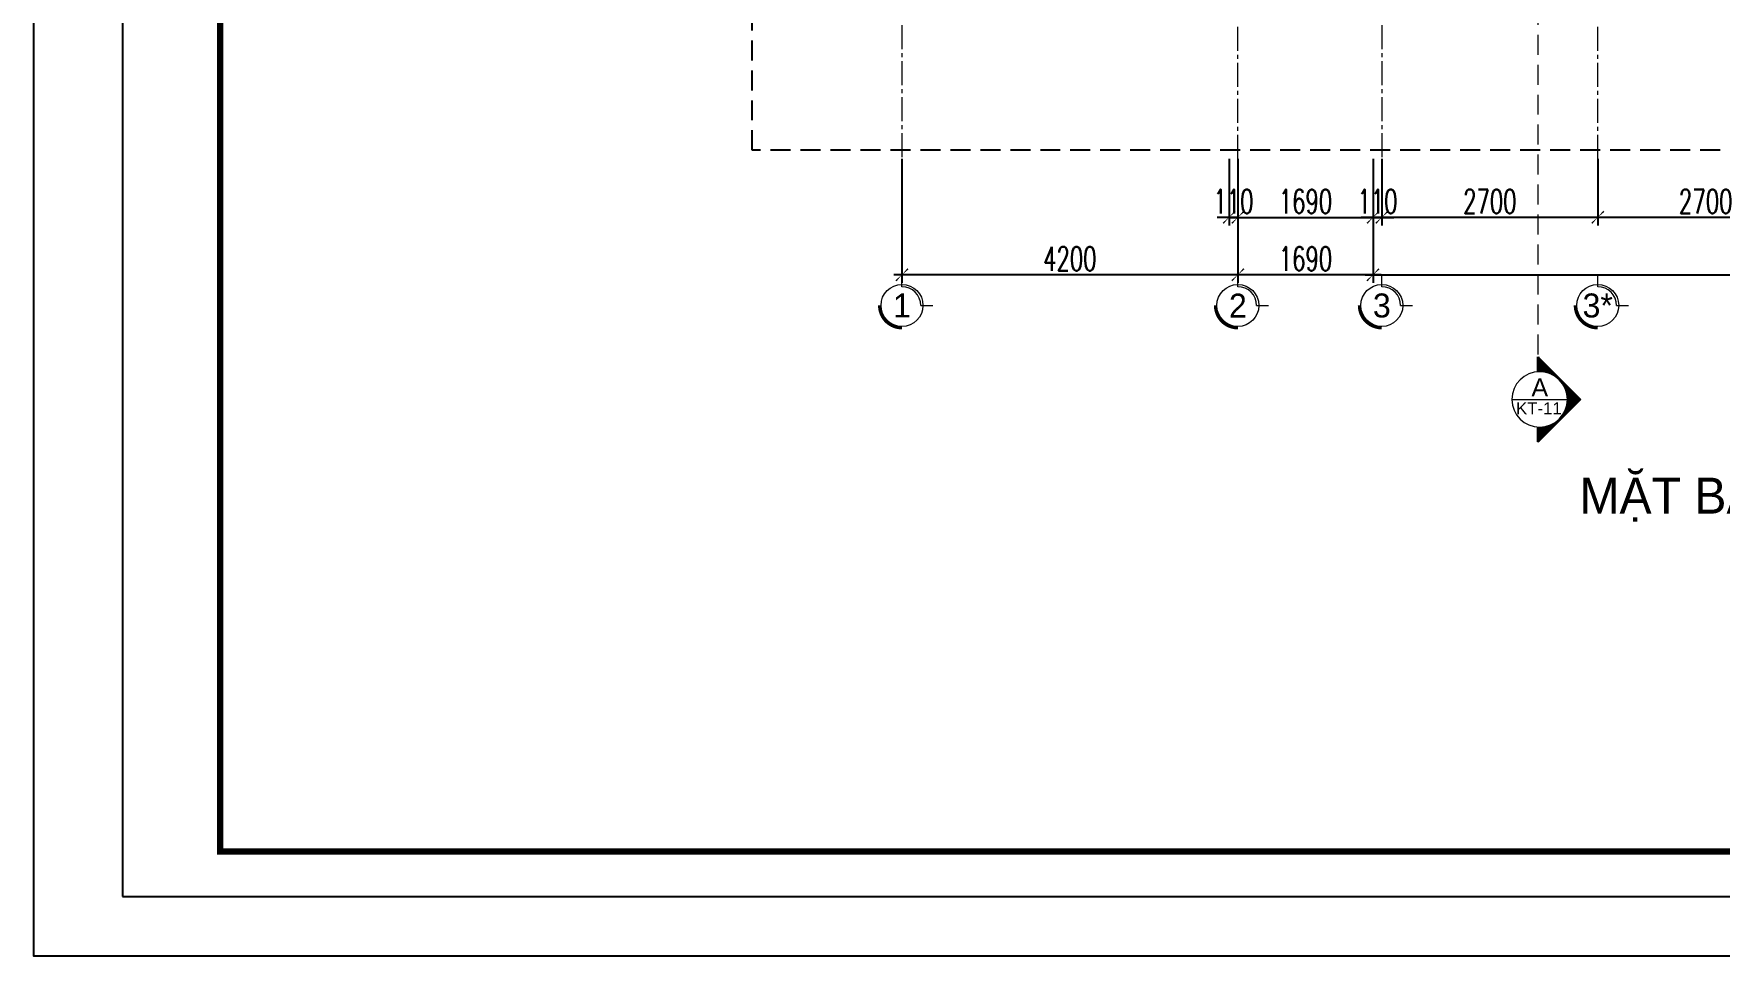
# Model space of a CAD drawing. Header units: millimetres. Extents: x -34806 to 662668, y 63228 to 99452.
# Drawn here: x 78087 to 99165, y 63934 to 75475 of the extents above; entities that cross this region are included whole.
import ezdxf
from ezdxf.enums import TextEntityAlignment as Align

# ---------------------------------------------------------------- set-up
doc = ezdxf.new("R2010")
doc.units = ezdxf.units.MM
doc.header["$LTSCALE"] = 200
doc.header["$MEASUREMENT"] = 0
doc.header["$PDMODE"] = 3
doc.header["$PDSIZE"] = 50
doc.linetypes.add('CENTER2', pattern=[1.125, 0.75, -0.125, 0.125, -0.125])
doc.linetypes.add('DASHED2', pattern=[0.375, 0.25, -0.125])
doc.layers.get('0').update_dxf_attribs({"color": 95, "linetype": 'CONTINUOUS'})
doc.layers.get('DEFPOINTS').update_dxf_attribs({"linetype": 'CONTINUOUS'})
for name, color, linetype, lineweight in [('cat', 1, 'CONTINUOUS', 40), ('hacth', 251, 'CONTINUOUS', 13), ('hatch', 251, 'CONTINUOUS', 5), ('thay', 7, 'CONTINUOUS', 18), ('tim', 254, 'CENTER2', 9)]:
    doc.layers.add(name, color=color, linetype=linetype, lineweight=lineweight)
for name, color, linetype in [('DIM', 1, 'CONTINUOUS'), ('KHUNGTEN', 7, 'CONTINUOUS'), ('Net_Manh', 155, 'CONTINUOUS'), ('TEXT', 7, 'CONTINUOUS'), ('TPTA-Text', 253, 'CONTINUOUS')]:
    doc.layers.add(name, color=color, linetype=linetype)
doc.styles.add('Aria H iso', font='VHARIAL.ttf')
doc.styles.add('CHU HOA Day', font='VHARIAL.ttf')
doc.styles.add('dam', font='VHAVANB.ttf', dxfattribs={"width": 0.9, "height": 450})
doc.styles.add('Scale', font='vnsimli.shx', dxfattribs={"width": 0.65, "bigfont": 'bigfont.shx'})
doc.dimstyles.new('Scale', dxfattribs={"dimscale": 10, "dimtxt": 2, "dimasz": 0.8, "dimexe": 1, "dimexo": 0, "dimgap": 0.5, "dimtad": 1, "dimdec": 0, "dimzin": 0, "dimdsep": 46, "dimtxsty": 'Scale', "dimblk": 'ARCHTICK', "dimcen": 1, "dimdle": 1, "dimclrd": 8, "dimclre": 251, "dimclrt": 3, "dimadec": 0, "dimazin": 0, "dimtfac": 1, "dimtdec": 0, "dimtix": 1, "dimtmove": 2, "dimatfit": 3, "dimfxl": 1, "dimtolj": 1, "dimtzin": 0, "dimarcsym": 0})

# ---------------------------------------------------------------- blocks, each defined once
blk = doc.blocks.new('_ArchTick')
at = {"layer": 'DIM', "color": 150}
blk.add_lwpolyline([(0.5, 0.5, 0.133, 0, 0), (0, 0, 0, 0.133, 0), (-0.5, -0.5, 0.133, 0.133, 0)], format="xyseb", dxfattribs=at)
blk = doc.blocks.new('*D1181')
at = {"layer": 'DEFPOINTS', "color": 0}
for p in [(94945, 73910), (97645, 73910), (94945, 73178)]:
    blk.add_point(p, dxfattribs=at)
at = {"layer": 'TPTA-Text', "color": 251, "lineweight": -2}
for p, q in [((94945, 73910), (94945, 73078)), ((97645, 73910), (97645, 73078))]:
    blk.add_line(p, q, dxfattribs=at)
at = {"layer": 'TPTA-Text', "color": 8, "lineweight": -2}
blk.add_line((97745, 73178), (94845, 73178), dxfattribs=at)
at = {"layer": 'TPTA-Text', "color": 8, "lineweight": -2, "xscale": 150, "yscale": 150, "zscale": 150, "rotation": 180}
blk.add_blockref('_ArchTick', (94945, 73178), dxfattribs=at)
at = {"layer": 'TPTA-Text', "color": 8, "lineweight": -2, "xscale": 150, "yscale": 150, "zscale": 150}
blk.add_blockref('_ArchTick', (97645, 73178), dxfattribs=at)
at = {"layer": 'TPTA-Text', "color": 3, "insert": (96295, 73378), "char_height": 300, "attachment_point": 5, "style": 'Scale'}
blk.add_mtext('\\A1;2700', dxfattribs=at)
blk = doc.blocks.new('*D1182')
at = {"layer": 'DEFPOINTS', "color": 0}
for p in [(93145, 73910), (94835, 73910), (93145, 72460)]:
    blk.add_point(p, dxfattribs=at)
at = {"layer": 'TPTA-Text', "color": 251, "lineweight": -2}
for p, q in [((93145, 73910), (93145, 72360)), ((94835, 73910), (94835, 72360))]:
    blk.add_line(p, q, dxfattribs=at)
at = {"layer": 'TPTA-Text', "color": 8, "lineweight": -2}
blk.add_line((94935, 72460), (93045, 72460), dxfattribs=at)
at = {"layer": 'TPTA-Text', "color": 8, "lineweight": -2, "xscale": 150, "yscale": 150, "zscale": 150, "rotation": 180}
blk.add_blockref('_ArchTick', (93145, 72460), dxfattribs=at)
at = {"layer": 'TPTA-Text', "color": 8, "lineweight": -2, "xscale": 150, "yscale": 150, "zscale": 150}
blk.add_blockref('_ArchTick', (94835, 72460), dxfattribs=at)
at = {"layer": 'TPTA-Text', "color": 3, "insert": (93990, 72660), "char_height": 300, "attachment_point": 5, "style": 'Scale'}
blk.add_mtext('\\A1;1690', dxfattribs=at)
blk = doc.blocks.new('*D1184')
at = {"layer": 'DEFPOINTS', "color": 0}
for p in [(88945, 73910), (93145, 73910), (88945, 72460)]:
    blk.add_point(p, dxfattribs=at)
at = {"layer": 'TPTA-Text', "color": 251, "lineweight": -2}
for p, q in [((88945, 73910), (88945, 72360)), ((93145, 73910), (93145, 72360))]:
    blk.add_line(p, q, dxfattribs=at)
at = {"layer": 'TPTA-Text', "color": 8, "lineweight": -2}
blk.add_line((93245, 72460), (88845, 72460), dxfattribs=at)
at = {"layer": 'TPTA-Text', "color": 8, "lineweight": -2, "xscale": 150, "yscale": 150, "zscale": 150, "rotation": 180}
blk.add_blockref('_ArchTick', (88945, 72460), dxfattribs=at)
at = {"layer": 'TPTA-Text', "color": 8, "lineweight": -2, "xscale": 150, "yscale": 150, "zscale": 150}
blk.add_blockref('_ArchTick', (93145, 72460), dxfattribs=at)
at = {"layer": 'TPTA-Text', "color": 3, "insert": (91045, 72660), "char_height": 300, "attachment_point": 5, "style": 'Scale'}
blk.add_mtext('\\A1;4200', dxfattribs=at)
blk = doc.blocks.new('tr')
at = {"layer": 'thay', "ltscale": 600}
for p, q in [((0, -200), (0, 0)), ((313, -513), (513, -513))]:
    blk.add_line(p, q, dxfattribs=at)
at = {"layer": 'thay', "color": 150, "ltscale": 600, "const_width": 50}
blk.add_lwpolyline([(-375, -513, 0.414214), (0, -888, 0.414214)], format="xyb", dxfattribs=at)
at = {"layer": 'thay', "ltscale": 600}
blk.add_circle((0, -513), 350, dxfattribs=at)
blk.add_arc((0, -513), 313, 0, 90, dxfattribs=at)
blk = doc.blocks.new('*D1199')
at = {"layer": 'DEFPOINTS', "color": 0}
for p in [(97645, 73910), (100345, 73910), (97645, 73178)]:
    blk.add_point(p, dxfattribs=at)
at = {"layer": 'TPTA-Text', "color": 251, "lineweight": -2}
for p, q in [((97645, 73910), (97645, 73078)), ((100345, 73910), (100345, 73078))]:
    blk.add_line(p, q, dxfattribs=at)
at = {"layer": 'TPTA-Text', "color": 8, "lineweight": -2}
blk.add_line((100445, 73178), (97545, 73178), dxfattribs=at)
at = {"layer": 'TPTA-Text', "color": 8, "lineweight": -2, "xscale": 150, "yscale": 150, "zscale": 150, "rotation": 180}
blk.add_blockref('_ArchTick', (97645, 73178), dxfattribs=at)
at = {"layer": 'TPTA-Text', "color": 8, "lineweight": -2, "xscale": 150, "yscale": 150, "zscale": 150}
blk.add_blockref('_ArchTick', (100345, 73178), dxfattribs=at)
at = {"layer": 'TPTA-Text', "color": 3, "insert": (98995, 73378), "char_height": 300, "attachment_point": 5, "style": 'Scale'}
blk.add_mtext('\\A1;2700', dxfattribs=at)
blk = doc.blocks.new('*D1208')
at = {"layer": 'DEFPOINTS', "color": 0}
for p in [(94835, 73910), (94945, 73910), (94835, 73178)]:
    blk.add_point(p, dxfattribs=at)
at = {"layer": 'TPTA-Text', "color": 251, "lineweight": -2}
for p, q in [((94835, 73910), (94835, 73078)), ((94945, 73910), (94945, 73078))]:
    blk.add_line(p, q, dxfattribs=at)
at = {"layer": 'TPTA-Text', "color": 8, "lineweight": -2}
for p, q in [((94835, 73178), (94685, 73178)), ((94945, 73178), (94835, 73178)), ((94945, 73178), (95095, 73178))]:
    blk.add_line(p, q, dxfattribs=at)
at = {"layer": 'TPTA-Text', "color": 8, "lineweight": -2, "xscale": 150, "yscale": 150, "zscale": 150}
blk.add_blockref('_ArchTick', (94835, 73178), dxfattribs=at)
at = {"layer": 'TPTA-Text', "color": 8, "lineweight": -2, "xscale": 150, "yscale": 150, "zscale": 150, "rotation": 180}
blk.add_blockref('_ArchTick', (94945, 73178), dxfattribs=at)
at = {"layer": 'TPTA-Text', "color": 3, "insert": (94890, 73378), "char_height": 300, "attachment_point": 5, "style": 'Scale'}
blk.add_mtext('\\A1;110', dxfattribs=at)
blk = doc.blocks.new('*D1209')
at = {"layer": 'DEFPOINTS', "color": 0}
for p in [(94835, 73910), (105835, 73910), (105835, 72460)]:
    blk.add_point(p, dxfattribs=at)
at = {"layer": 'TPTA-Text', "color": 251, "lineweight": -2}
for p, q in [((94835, 73910), (94835, 72360)), ((105835, 73910), (105835, 72360))]:
    blk.add_line(p, q, dxfattribs=at)
at = {"layer": 'TPTA-Text', "color": 8, "lineweight": -2}
blk.add_line((94735, 72460), (105935, 72460), dxfattribs=at)
at = {"layer": 'TPTA-Text', "color": 8, "lineweight": -2, "xscale": 150, "yscale": 150, "zscale": 150, "rotation": 180}
blk.add_blockref('_ArchTick', (94835, 72460), dxfattribs=at)
at = {"layer": 'TPTA-Text', "color": 8, "lineweight": -2, "xscale": 150, "yscale": 150, "zscale": 150}
blk.add_blockref('_ArchTick', (105835, 72460), dxfattribs=at)
at = {"layer": 'TPTA-Text', "color": 3, "insert": (100335, 72660), "char_height": 300, "attachment_point": 5, "style": 'Scale'}
blk.add_mtext('\\A1;11000', dxfattribs=at)
blk = doc.blocks.new('*D1211')
at = {"layer": 'DEFPOINTS', "color": 0}
for p in [(93035, 73910), (93145, 73910), (93035, 73178)]:
    blk.add_point(p, dxfattribs=at)
at = {"layer": 'TPTA-Text', "color": 251, "lineweight": -2}
for p, q in [((93035, 73910), (93035, 73078)), ((93145, 73910), (93145, 73078))]:
    blk.add_line(p, q, dxfattribs=at)
at = {"layer": 'TPTA-Text', "color": 8, "lineweight": -2}
for p, q in [((93035, 73178), (92885, 73178)), ((93145, 73178), (93035, 73178)), ((93145, 73178), (93295, 73178))]:
    blk.add_line(p, q, dxfattribs=at)
at = {"layer": 'TPTA-Text', "color": 8, "lineweight": -2, "xscale": 150, "yscale": 150, "zscale": 150}
blk.add_blockref('_ArchTick', (93035, 73178), dxfattribs=at)
at = {"layer": 'TPTA-Text', "color": 8, "lineweight": -2, "xscale": 150, "yscale": 150, "zscale": 150, "rotation": 180}
blk.add_blockref('_ArchTick', (93145, 73178), dxfattribs=at)
at = {"layer": 'TPTA-Text', "color": 3, "insert": (93090, 73378), "char_height": 300, "attachment_point": 5, "style": 'Scale'}
blk.add_mtext('\\A1;110', dxfattribs=at)
blk = doc.blocks.new('*D1212')
at = {"layer": 'DEFPOINTS', "color": 0}
for p in [(93145, 73910), (94835, 73910), (94835, 73178)]:
    blk.add_point(p, dxfattribs=at)
at = {"layer": 'TPTA-Text', "color": 251, "lineweight": -2}
for p, q in [((93145, 73910), (93145, 73078)), ((94835, 73910), (94835, 73078))]:
    blk.add_line(p, q, dxfattribs=at)
at = {"layer": 'TPTA-Text', "color": 8, "lineweight": -2}
blk.add_line((93045, 73178), (94935, 73178), dxfattribs=at)
at = {"layer": 'TPTA-Text', "color": 8, "lineweight": -2, "xscale": 150, "yscale": 150, "zscale": 150, "rotation": 180}
blk.add_blockref('_ArchTick', (93145, 73178), dxfattribs=at)
at = {"layer": 'TPTA-Text', "color": 8, "lineweight": -2, "xscale": 150, "yscale": 150, "zscale": 150}
blk.add_blockref('_ArchTick', (94835, 73178), dxfattribs=at)
at = {"layer": 'TPTA-Text', "color": 3, "insert": (93990, 73378), "char_height": 300, "attachment_point": 5, "style": 'Scale'}
blk.add_mtext('\\A1;1690', dxfattribs=at)
blk = doc.blocks.new('cad')
at = {"layer": 'hatch'}
h = blk.add_hatch(dxfattribs=at)
h.set_pattern_fill('ANSI31', color=256, scale=96.25, angle=-90, style=0)
h.set_pattern_definition([(225, (101783, 283734), (-8.50737846, 8.50737846), [])])
edge = h.paths.add_edge_path()
edge.add_ellipse((0, 0), major_axis=(-408, 408), ratio=1, start_angle=135, end_angle=137.8395)
edge.add_line((29, -577), (29, -890))
edge.add_line((29, -890), (-861, 0))
edge.add_line((-861, 0), (29, 890))
edge.add_line((29, 890), (29, 577))
edge.add_ellipse((0, 0), major_axis=(408, 408), ratio=1, start_angle=42.1605, end_angle=45)
edge.add_ellipse((0, 0), major_axis=(-408, 408), ratio=1, start_angle=-45, end_angle=135)
at = {"layer": 'cat', "color": 150, "linetype": 'Continuous', "const_width": 62.4}
for points in [[(29, 577), (29, 890)], [(29, -577), (29, -890)]]:
    blk.add_lwpolyline(points, dxfattribs=at)
at = {"layer": 'thay', "linetype": 'Continuous'}
for p in [(29, 890), (29, -890)]:
    blk.add_line(p, (-861, 0), dxfattribs=at)
at = {"layer": 'thay'}
blk.add_line((577, 0), (-578, 0), dxfattribs=at)
blk.add_circle((0, 0), 578, dxfattribs=at)
at = {"layer": 'TEXT'}
for tag, height, style, p in [('1', 375, 'CHU HOA Day', (-500, 62)), ('KT-00', 250, 'Aria H iso', (-1613, -278))]:
    blk.add_attdef(tag, text='', height=height, dxfattribs=dict(at, style=style)).set_placement(p, align=Align.CENTER)
blk = doc.blocks.new('khung')
at = {"layer": 'DEFPOINTS', "color": 8}
blk.add_lwpolyline([(0, 0), (31503, 0), (31503, 22275), (0, 22275)], close=True, dxfattribs=at)
at = {"layer": 'KHUNGTEN', "color": 4, "const_width": 54.3}
blk.add_lwpolyline([(848, 388), (31117, 388), (31117, 21887), (848, 21887)], close=True, dxfattribs=at)

msp = doc.modelspace()

# ---------------------------------------------------------------- linework, layer by layer
msp.add_lwpolyline([(125027.1, 63934), (78087.5, 63934), (78087.5, 97563), (125027.1, 97563)], close=True)
at = {"layer": 'Net_Manh', "linetype": 'DASHED2', "ltscale": 5}
msp.add_lwpolyline([(87072.5, 91613.7), (115299.9, 91613.7), (115299.9, 74016.7), (87072.5, 74016.7)], close=True, dxfattribs=at)
at = {"layer": 'thay', "linetype": 'DASHED2', "ltscale": 5}
msp.add_line((96901.4, 71462.5), (96901.4, 93710.5), dxfattribs=at)
at = {"layer": 'tim', "ltscale": 2}
for p, q in [((88945, 91780.8), (88945, 73909.8)), ((93145, 73909.8), (93145, 91780.8)), ((94945, 91780.8), (94945, 73909.8)), ((97645, 73909.8), (97645, 91780.8))]:
    msp.add_line(p, q, dxfattribs=at)

# ---------------------------------------------------------------- block references
at = {"layer": 'DIM', "xscale": 0.75, "yscale": 0.75, "zscale": 0.75}
for p in [(88945, 72460.5), (93145, 72460.5), (94945, 72460.5), (97645, 72460.5)]:
    msp.add_blockref('tr', p, dxfattribs=at)
at = {"layer": 'hacth', "xscale": 1.44238117831992, "yscale": 1.442381252141786, "zscale": 1.442381260145733}
msp.add_blockref('khung', (79197.3, 64684), dxfattribs=at)
at = {"layer": 'TEXT', "linetype": 'Continuous'}
ref = msp.add_blockref('cad', (96918.6, 70900), dxfattribs=dict(at, xscale=-0.5999999998603016, yscale=0.5999999999767169, zscale=0.6))
ref.add_attrib('1', 'a', dxfattribs={"height": 225, "style": 'CHU HOA Day'}).set_placement((96920.4, 70937.1), align=Align.CENTER)
ref.add_attrib('KT-00', 'kt-11', dxfattribs={"height": 150, "style": 'Aria H iso'}).set_placement((96908.6, 70713.4), align=Align.CENTER)

# ---------------------------------------------------------------- texts
at = {"layer": 'TEXT', "linetype": 'Continuous', "style": 'dam'}
for s, p in [('1', (88945, 72075.6)), ('2', (93145, 72075.6)), ('3', (94945, 72075.6)), ('3*', (97645, 72075.6))]:
    msp.add_text(s, height=300, dxfattribs=at).set_placement(p, align=Align.MIDDLE)
at = {"layer": 'TEXT', "style": 'dam'}
msp.add_text('mÆt B»NG TÇNG 2', height=450, dxfattribs=at).set_placement((100157.6, 69471.7), align=Align.CENTER)

# ---------------------------------------------------------------- dimensions: what is measured, and where the dimension line sits
at = {"layer": 'TPTA-Text'}
for base, p1, p2, picture, middle in [((88945, 72460.5), (93145, 73909.8), (88945, 73909.8), '*D1184', (91045, 72660.5)), ((93035, 73178), (93145, 73909.8), (93035, 73909.8), '*D1211', (93090, 73378)), ((93145, 72460.5), (94835, 73909.8), (93145, 73909.8), '*D1182', (93990, 72660.5)), ((94835, 73178), (93145, 73909.8), (94835, 73909.8), '*D1212', (93990, 73378)), ((94835, 73178), (94945, 73909.8), (94835, 73909.8), '*D1208', (94890, 73378)), ((105835, 72460.5), (94835, 73909.8), (105835, 73909.8), '*D1209', (100335, 72660.5)), ((94945, 73178), (97645, 73909.8), (94945, 73909.8), '*D1181', (96295, 73378)), ((97645, 73178), (100345, 73909.8), (97645, 73909.8), '*D1199', (98995, 73378))]:
    dim = msp.add_linear_dim(base=base, p1=p1, p2=p2, dimstyle='Scale', override={"dimscale": 100, "dimtxt": 3, "dimasz": 1.5, "dimfxl": 110}, dxfattribs=at)
    dim.commit()
    dim.dimension.update_dxf_attribs({"geometry": picture, "text_midpoint": middle})

doc.saveas('drawing.dxf')
